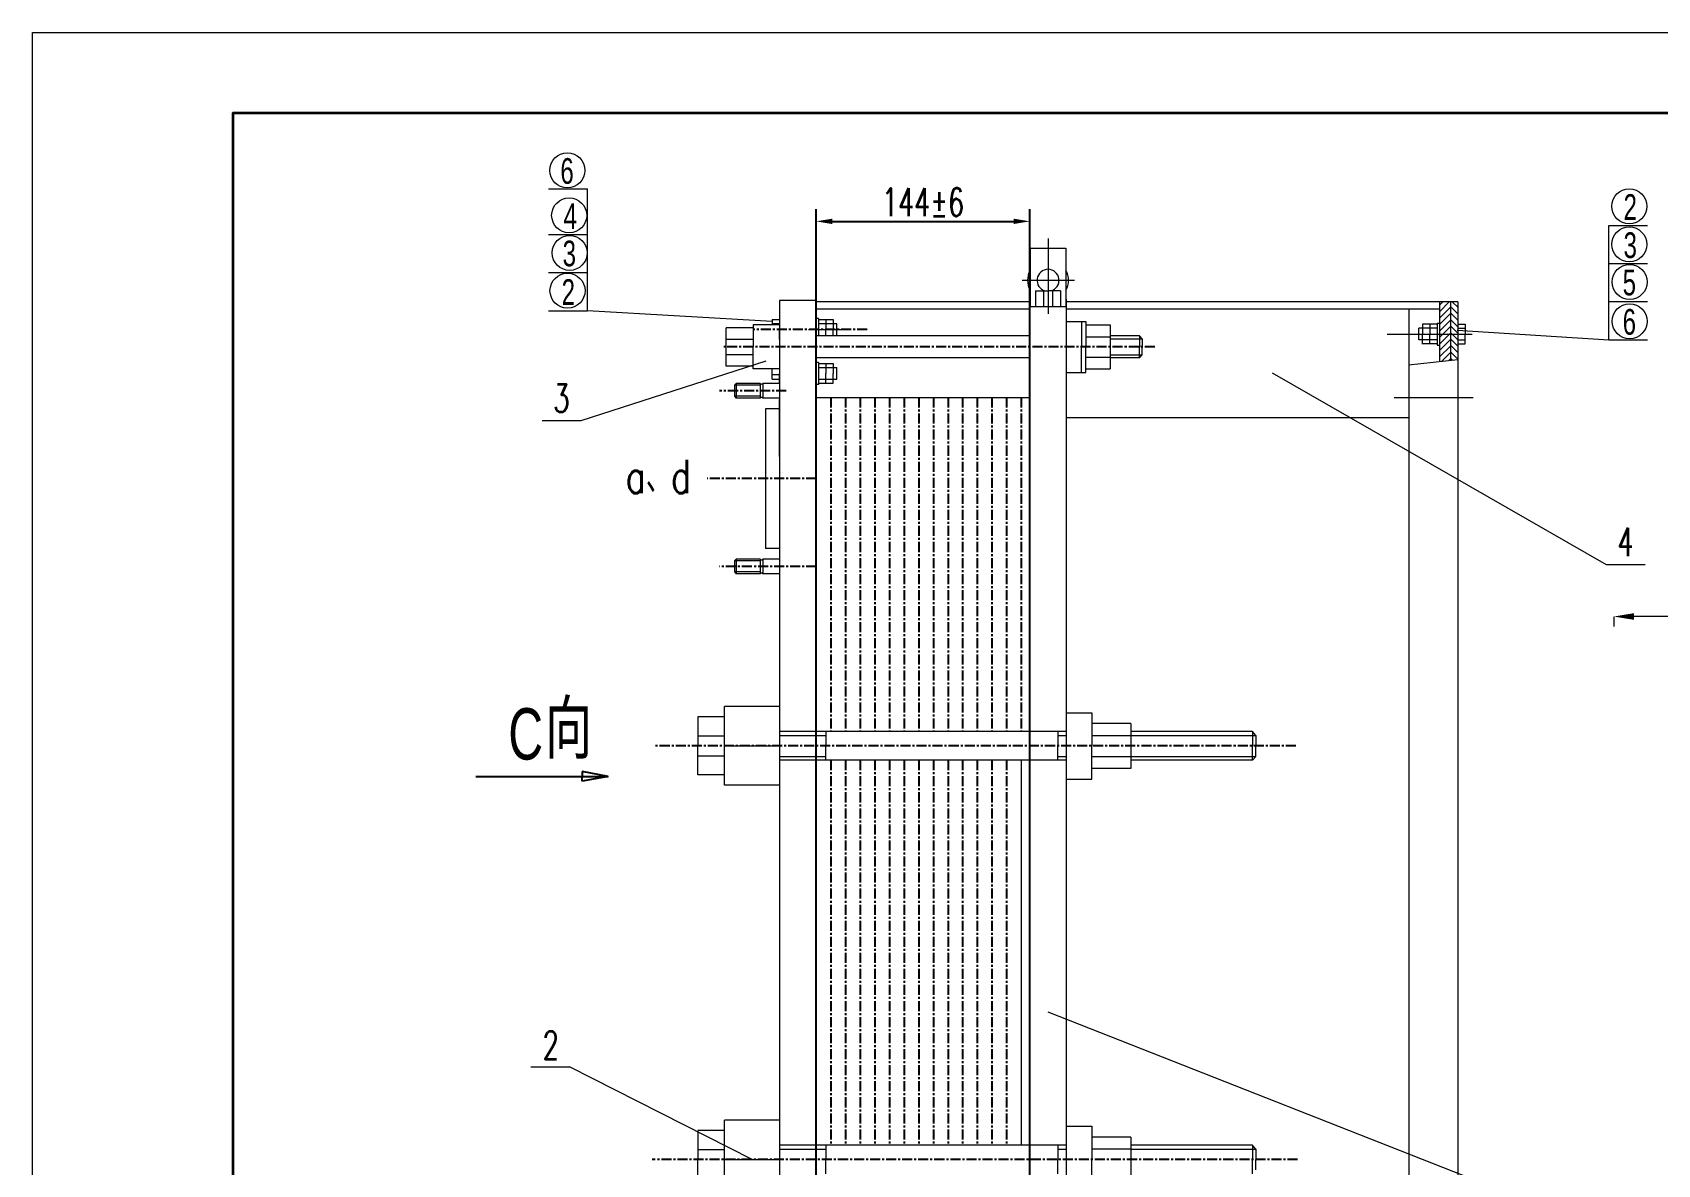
# Model space of a CAD drawing. Header units: millimetres. Extents: x 3165 to 3759, y 1184 to 1604.
# Drawn here: x 3165.2 to 3367.6, y 1462.6 to 1603.6 of the extents above; entities that cross this region are included whole.
import ezdxf

# ---------------------------------------------------------------- set-up
doc = ezdxf.new("R2010")
doc.units = ezdxf.units.MM
doc.linetypes.add('CENTER', pattern=[2, 1.25, -0.25, 0.25, -0.25])
doc.layers.get('DEFPOINTS').update_dxf_attribs({"lineweight": 18})
doc.layers.add('1', color=1, linetype='Continuous', lineweight=18, true_color=0xff0000)
doc.layers.add('2', color=2, linetype='Continuous', lineweight=18, true_color=0xffff00)
for name, color, linetype, lineweight in [('LAYER1', 1, 'Continuous', 25), ('LAYER2', 2, 'Continuous', 25), ('粗实线层', 7, 'Continuous', 35)]:
    doc.layers.add(name, color=color, linetype=linetype, lineweight=lineweight)
doc.styles.add('HZ', font='txt.shx', dxfattribs={"width": 0.67, "bigfont": 'hztxt.shx'})
doc.styles.get("Standard").update_dxf_attribs({"font": 'arial.ttf'})
doc.styles.add('STYLE1', font='txt.shx', dxfattribs={"width": 0.67, "bigfont": 'hztxt.shx'})
doc.styles.add('ZH', font='txt.shx', dxfattribs={"width": 0.75, "bigfont": 'hztxt.shx'})
doc.dimstyles.new('STANDARD$0', dxfattribs={"dimtxt": 3.5, "dimasz": 2.5, "dimexe": 1.25, "dimexo": 0.625, "dimtad": 1, "dimdec": 4, "dimdsep": 46, "dimtxsty": 'HZ', "dimcen": 2.5, "dimdle": 5, "dimadec": 0, "dimazin": 0, "dimtfac": 1, "dimtmove": 0, "dimatfit": 3, "dimfxl": 0, "dimtolj": 1, "dimlwd": -1, "dimlwe": -1, "dimarcsym": 0})

# ---------------------------------------------------------------- blocks, each defined once
blk = doc.blocks.new('*D52')
at = {"layer": '2', "color": 0, "transparency": 16777216}
for p, q in [((3362.19, 1530.86), (3362.19, 1529.63)), ((3399.38, 1530.88), (3364.69, 1530.88)), ((3401.88, 1530.86), (3401.88, 1529.63))]:
    blk.add_line(p, q, dxfattribs=at)
for points in [[(3364.69, 1531.3), (3364.69, 1530.47), (3362.19, 1530.88)], [(3399.38, 1531.3), (3399.38, 1530.47), (3401.88, 1530.88)]]:
    blk.add_solid(points, dxfattribs=at)
at = {"layer": 'DEFPOINTS', "color": 0, "transparency": 16777216}
for p in [(3362.19, 1531.48), (3362.19, 1530.88), (3401.88, 1531.48)]:
    blk.add_point(p, dxfattribs=at)
at = {"layer": '2', "color": 0, "transparency": 16777216, "insert": (3382.04, 1533.26), "char_height": 3.5, "attachment_point": 5, "style": 'HZ'}
blk.add_mtext('\\A1;1500', dxfattribs=at)

msp = doc.modelspace()

# ---------------------------------------------------------------- hatches: boundary and pattern name
at = {"layer": '2'}
h = msp.add_hatch(dxfattribs=at)
h.set_pattern_fill('ANSI31', color=256, scale=4.56, style=0)
h.set_pattern_definition([(45, (4391.8309, 899.99564), (-0.40305087, 0.40305087), [])])
h.paths.add_polyline_path([(3341.84, 1570.08), (3340.472, 1570.08), (3340.472, 1566.067), (3341.84, 1566.067)])
h.paths.add_polyline_path([(3341.84, 1566.067), (3340.472, 1566.067), (3340.472, 1562.637), (3341.84, 1562.784)])
h = msp.add_hatch(dxfattribs=at)
h.set_pattern_fill('ANSI31', color=256, scale=4.56, angle=90, style=0)
h.set_pattern_definition([(135, (4391.8309, 899.99564), (-0.40305087, -0.40305087), [])])
h.paths.add_polyline_path([(3342.752, 1570.08), (3341.84, 1570.08), (3341.84, 1566.067), (3342.752, 1566.067)])
h.paths.add_polyline_path([(3342.752, 1566.067), (3341.84, 1566.067), (3341.84, 1562.784), (3342.752, 1562.882)])

# ---------------------------------------------------------------- linework, layer by layer
at = {"color": 3, "linetype": 'CENTER'}
for p, q in [((3269.191, 1566.641), (3254.971, 1566.641)), ((3305.01, 1564.464), (3251.34, 1564.464)), ((3259.098, 1559.003), (3250.812, 1559.003)), ((3264.664, 1558.169), (3264.664, 1516.537)), ((3266.488, 1558.169), (3266.488, 1516.537)), ((3268.312, 1558.169), (3268.312, 1516.537)), ((3270.136, 1558.169), (3270.136, 1516.537)), ((3271.96, 1558.169), (3271.96, 1516.537)), ((3273.784, 1558.169), (3273.784, 1516.537)), ((3275.608, 1558.169), (3275.608, 1516.537)), ((3277.432, 1558.169), (3277.432, 1516.537)), ((3279.256, 1558.169), (3279.256, 1516.537)), ((3281.08, 1558.169), (3281.08, 1516.537)), ((3282.904, 1558.169), (3282.904, 1516.537)), ((3284.728, 1558.169), (3284.728, 1516.537)), ((3286.552, 1558.169), (3286.552, 1516.537)), ((3288.376, 1558.169), (3288.376, 1516.537)), ((3262.84, 1548.059), (3249.242, 1548.059)), ((3262.84, 1537.115), (3250.812, 1537.115)), ((3322.587, 1514.76), (3242.822, 1514.76)), ((3264.664, 1512.982), (3264.664, 1465.009)), ((3266.488, 1512.982), (3266.488, 1465.009)), ((3268.312, 1512.982), (3268.312, 1465.009)), ((3270.136, 1512.982), (3270.136, 1465.009)), ((3271.96, 1512.982), (3271.96, 1465.009)), ((3273.784, 1512.982), (3273.784, 1465.009)), ((3275.608, 1512.982), (3275.608, 1465.009)), ((3277.432, 1512.982), (3277.432, 1465.009)), ((3279.256, 1512.982), (3279.256, 1465.009)), ((3281.08, 1512.982), (3281.08, 1465.009)), ((3282.904, 1512.982), (3282.904, 1465.009)), ((3284.728, 1512.982), (3284.728, 1465.009)), ((3286.552, 1512.982), (3286.552, 1465.009)), ((3322.799, 1463.232), (3242.409, 1463.232))]:
    msp.add_line(p, q, dxfattribs=at)
at = {"layer": '1'}
for p, q in [((3289.479, 1576.787), (3289.479, 1569.491)), ((3289.479, 1576.787), (3293.948, 1576.787)), ((3293.948, 1576.787), (3293.948, 1569.491)), ((3290.157, 1571.452), (3290.157, 1569.491)), ((3290.157, 1571.452), (3291.714, 1571.452)), ((3291.152, 1571.452), (3291.152, 1569.491)), ((3293.271, 1571.452), (3291.714, 1571.452)), ((3292.275, 1571.452), (3292.275, 1569.491)), ((3293.271, 1571.452), (3293.271, 1569.491)), ((3262.84, 1570.262), (3258.28, 1570.262)), ((3258.28, 1570.262), (3258.28, 1558.091)), ((3262.84, 1570.262), (3262.84, 1563.095)), ((3289.434, 1570.08), (3262.84, 1570.08)), ((3289.434, 1569.168), (3262.84, 1569.168)), ((3289.434, 1570.403), (3289.479, 1570.403)), ((3289.434, 1570.403), (3289.434, 1563.095)), ((3289.479, 1569.491), (3293.948, 1569.491)), ((3293.948, 1570.403), (3293.994, 1570.403)), ((3293.994, 1570.403), (3293.994, 1409.435)), ((3342.752, 1570.08), (3293.994, 1570.08)), ((3340.472, 1569.168), (3293.994, 1569.168)), ((3336.641, 1569.168), (3336.641, 1424.636)), ((3340.472, 1570.08), (3340.472, 1562.637)), ((3341.84, 1570.08), (3341.84, 1562.784)), ((3342.752, 1570.08), (3342.752, 1416.887)), ((3254.971, 1566.868), (3251.617, 1566.868)), ((3251.617, 1562.059), (3251.617, 1566.868)), ((3254.971, 1567.201), (3254.971, 1564.464)), ((3258.28, 1567.201), (3254.971, 1567.201)), ((3257.368, 1567.873), (3257.368, 1567.201)), ((3258.28, 1567.873), (3258.28, 1566.641)), ((3258.28, 1567.201), (3258.28, 1561.726)), ((3262.84, 1568.009), (3262.84, 1565.832)), ((3293.994, 1567.652), (3296.442, 1567.652)), ((3293.994, 1567.652), (3293.994, 1561.275)), ((3295.88, 1567.652), (3295.88, 1564.464)), ((3296.442, 1567.652), (3296.442, 1564.464)), ((3296.442, 1567.201), (3298.276, 1567.201)), ((3298.276, 1567.201), (3299.464, 1567.201)), ((3299.464, 1567.201), (3299.464, 1561.726)), ((3343.664, 1567.298), (3343.664, 1566.067)), ((3251.617, 1565.418), (3254.971, 1565.418)), ((3258.28, 1565.41), (3258.28, 1566.641)), ((3273.766, 1565.832), (3262.84, 1565.832)), ((3289.434, 1565.832), (3272.237, 1565.832)), ((3296.442, 1565.745), (3299.464, 1565.745)), ((3303.111, 1565.832), (3299.464, 1565.832)), ((3303.111, 1565.832), (3303.111, 1564.464)), ((3303.423, 1565.463), (3303.111, 1565.832)), ((3303.423, 1565.463), (3303.423, 1564.464)), ((3343.664, 1564.836), (3343.664, 1566.067)), ((3251.617, 1563.509), (3254.971, 1563.509)), ((3254.971, 1561.726), (3254.971, 1564.464)), ((3254.971, 1561.726), (3254.971, 1564.464)), ((3273.766, 1563.095), (3262.84, 1563.095)), ((3262.84, 1563.095), (3262.84, 1516.537)), ((3289.434, 1563.095), (3272.237, 1563.095)), ((3289.434, 1563.095), (3289.434, 1516.537)), ((3295.88, 1561.275), (3295.88, 1564.464)), ((3296.442, 1561.275), (3296.442, 1564.464)), ((3296.442, 1563.182), (3299.464, 1563.182)), ((3303.111, 1563.095), (3299.464, 1563.095)), ((3303.111, 1563.095), (3303.111, 1564.464)), ((3303.423, 1563.464), (3303.111, 1563.095)), ((3303.423, 1563.464), (3303.423, 1564.464)), ((3254.971, 1562.059), (3251.617, 1562.059)), ((3258.28, 1561.726), (3254.971, 1561.726)), ((3257.368, 1560.44), (3257.368, 1561.726)), ((3257.368, 1561.031), (3258.28, 1561.031)), ((3258.28, 1562.401), (3258.28, 1561.169)), ((3258.28, 1559.938), (3258.28, 1561.169)), ((3262.84, 1562.537), (3262.84, 1559.801)), ((3293.994, 1561.275), (3296.442, 1561.275)), ((3296.442, 1561.726), (3298.276, 1561.726)), ((3298.276, 1561.726), (3299.464, 1561.726)), ((3252.879, 1559.915), (3252.651, 1559.687)), ((3252.651, 1559.687), (3252.651, 1558.319)), ((3252.879, 1559.915), (3252.879, 1558.091)), ((3255.847, 1559.915), (3252.879, 1559.915)), ((3255.843, 1559.915), (3255.843, 1558.091)), ((3255.847, 1559.915), (3255.843, 1559.915)), ((3256.185, 1559.915), (3256.185, 1558.091)), ((3258.28, 1559.915), (3256.185, 1559.915)), ((3252.651, 1558.319), (3252.879, 1558.091)), ((3255.847, 1558.091), (3252.879, 1558.091)), ((3255.847, 1558.091), (3255.843, 1558.091)), ((3255.847, 1558.091), (3255.843, 1558.091)), ((3258.28, 1558.091), (3256.185, 1558.091)), ((3258.28, 1556.754), (3256.52, 1556.754)), ((3256.52, 1556.754), (3256.52, 1539.364)), ((3258.28, 1558.091), (3258.28, 1404.875)), ((3262.84, 1558.169), (3289.434, 1558.169)), ((3336.641, 1555.629), (3293.994, 1555.629)), ((3258.28, 1539.364), (3256.52, 1539.364)), ((3252.879, 1538.027), (3252.651, 1537.799)), ((3252.651, 1537.799), (3252.651, 1536.431)), ((3252.651, 1536.431), (3252.879, 1536.203)), ((3255.847, 1538.027), (3252.879, 1538.027)), ((3252.879, 1538.027), (3252.879, 1536.203)), ((3255.847, 1538.027), (3255.843, 1538.027)), ((3255.843, 1538.027), (3255.843, 1536.203)), ((3258.28, 1538.027), (3256.185, 1538.027)), ((3256.185, 1538.027), (3256.185, 1536.203)), ((3255.847, 1536.203), (3252.879, 1536.203)), ((3255.847, 1536.203), (3255.843, 1536.203)), ((3255.847, 1536.203), (3255.843, 1536.203)), ((3258.28, 1536.203), (3256.185, 1536.203)), ((3258.28, 1519.657), (3251.43, 1519.657)), ((3251.43, 1509.863), (3251.43, 1519.657)), ((3293.994, 1518.9), (3297.173, 1518.9)), ((3297.173, 1518.9), (3297.173, 1514.76)), ((3293.994, 1516.537), (3258.28, 1516.537)), ((3264.017, 1516.537), (3264.017, 1514.76)), ((3292.934, 1516.537), (3292.934, 1514.76)), ((3302.027, 1517.567), (3297.173, 1517.567)), ((3297.173, 1517.567), (3297.173, 1514.76)), ((3302.027, 1517.567), (3302.027, 1511.952)), ((3317.193, 1516.537), (3302.027, 1516.537)), ((3317.193, 1516.537), (3317.193, 1514.76)), ((3317.598, 1516.058), (3317.193, 1516.537)), ((3251.43, 1514.76), (3258.28, 1514.76)), ((3264.017, 1512.982), (3264.017, 1514.76)), ((3292.934, 1512.982), (3292.934, 1514.76)), ((3297.173, 1516.079), (3302.027, 1516.079)), ((3297.173, 1511.952), (3297.173, 1514.76)), ((3297.173, 1510.619), (3297.173, 1514.76)), ((3317.193, 1512.982), (3317.193, 1514.76)), ((3317.598, 1516.058), (3317.598, 1514.76)), ((3317.598, 1513.461), (3317.598, 1514.76)), ((3293.994, 1512.982), (3258.28, 1512.982)), ((3262.84, 1512.982), (3262.84, 1465.009)), ((3289.434, 1512.982), (3289.434, 1465.009)), ((3297.173, 1513.44), (3302.027, 1513.44)), ((3317.193, 1512.982), (3302.027, 1512.982)), ((3317.598, 1513.461), (3317.193, 1512.982)), ((3293.994, 1510.619), (3297.173, 1510.619)), ((3302.027, 1511.952), (3297.173, 1511.952)), ((3258.28, 1509.863), (3251.43, 1509.863)), ((3251.43, 1458.335), (3251.43, 1468.129)), ((3258.28, 1468.129), (3251.43, 1468.129)), ((3293.994, 1467.372), (3297.173, 1467.372)), ((3297.173, 1467.372), (3297.173, 1463.232)), ((3297.173, 1466.039), (3297.173, 1463.232)), ((3302.027, 1466.039), (3297.173, 1466.039)), ((3302.027, 1466.039), (3302.027, 1460.424)), ((3293.994, 1465.009), (3258.28, 1465.009)), ((3264.017, 1465.009), (3264.017, 1463.232)), ((3292.934, 1465.009), (3292.934, 1463.232)), ((3297.173, 1464.551), (3302.027, 1464.551)), ((3317.193, 1465.009), (3302.027, 1465.009)), ((3317.598, 1464.53), (3317.193, 1465.009)), ((3317.193, 1465.009), (3317.193, 1463.232)), ((3317.598, 1464.53), (3317.598, 1463.232)), ((3251.43, 1463.232), (3258.28, 1463.232)), ((3264.017, 1461.454), (3264.017, 1463.232)), ((3292.934, 1461.454), (3292.934, 1463.232)), ((3297.173, 1459.091), (3297.173, 1463.232)), ((3297.173, 1460.424), (3297.173, 1463.232)), ((3317.193, 1461.454), (3317.193, 1463.232)), ((3317.598, 1461.933), (3317.598, 1463.232))]:
    msp.add_line(p, q, dxfattribs=at)
at = {"layer": '1', "color": 1}
for p, q in [((3257.368, 1567.873), (3258.28, 1567.873)), ((3257.368, 1567.371), (3258.28, 1567.371)), ((3263.114, 1568.009), (3262.84, 1568.009)), ((3263.114, 1568.009), (3263.114, 1565.832)), ((3263.114, 1567.871), (3264.962, 1567.871)), ((3263.129, 1567.37), (3264.497, 1567.37)), ((3264.041, 1567.871), (3264.041, 1566.64)), ((3264.05, 1567.368), (3265.418, 1567.368)), ((3264.962, 1567.871), (3264.962, 1566.63)), ((3265.418, 1565.909), (3265.418, 1567.368)), ((3339.262, 1566.793), (3337.894, 1566.793)), ((3337.894, 1565.334), (3337.894, 1566.793)), ((3340.198, 1567.297), (3338.343, 1567.297)), ((3338.35, 1567.287), (3338.35, 1566.055)), ((3340.183, 1566.795), (3338.815, 1566.795)), ((3339.271, 1567.297), (3339.271, 1566.066)), ((3340.198, 1567.435), (3340.198, 1564.699)), ((3340.198, 1567.435), (3340.472, 1567.435)), ((3342.752, 1567.298), (3343.664, 1567.298)), ((3342.752, 1566.797), (3343.664, 1566.797)), ((3263.129, 1565.911), (3264.497, 1565.911)), ((3264.041, 1565.832), (3264.041, 1566.64)), ((3264.05, 1565.909), (3265.418, 1565.909)), ((3264.962, 1565.832), (3264.962, 1566.63)), ((3339.262, 1565.334), (3337.894, 1565.334)), ((3338.35, 1564.824), (3338.35, 1566.055)), ((3340.198, 1564.834), (3338.35, 1564.834)), ((3340.183, 1565.336), (3338.815, 1565.336)), ((3339.271, 1564.834), (3339.271, 1566.066)), ((3340.198, 1564.699), (3340.472, 1564.699)), ((3342.752, 1565.337), (3343.664, 1565.337)), ((3342.752, 1564.836), (3343.664, 1564.836)), ((3263.114, 1562.537), (3262.84, 1562.537)), ((3263.114, 1562.537), (3263.114, 1559.801)), ((3263.114, 1562.399), (3264.962, 1562.399)), ((3263.129, 1561.898), (3264.497, 1561.898)), ((3264.041, 1562.399), (3264.041, 1561.168)), ((3264.041, 1559.937), (3264.041, 1561.168)), ((3264.05, 1561.896), (3265.418, 1561.896)), ((3264.962, 1562.399), (3264.962, 1561.158)), ((3264.962, 1559.937), (3264.962, 1561.158)), ((3265.418, 1560.437), (3265.418, 1561.896)), ((3257.368, 1560.44), (3258.28, 1560.44)), ((3257.368, 1559.938), (3258.28, 1559.938)), ((3263.114, 1559.801), (3262.84, 1559.801)), ((3263.114, 1559.937), (3264.962, 1559.937)), ((3263.129, 1560.439), (3264.497, 1560.439)), ((3264.05, 1560.437), (3265.418, 1560.437))]:
    msp.add_line(p, q, dxfattribs=at)
at = {"layer": '1', "color": 1, "lineweight": 0}
for p, q in [((3262.84, 1559.003), (3262.84, 1551.571)), ((3258.28, 1550.812), (3258.28, 1557.917))]:
    msp.add_line(p, q, dxfattribs=at)
at = {"layer": '1', "linetype": 'Continuous'}
for p, q in [((3251.43, 1518.376), (3248.076, 1518.376)), ((3248.076, 1518.376), (3248.076, 1514.76)), ((3248.076, 1515.997), (3251.43, 1515.997)), ((3248.076, 1511.143), (3248.076, 1514.76)), ((3248.076, 1513.522), (3251.43, 1513.522)), ((3288.376, 1512.982), (3288.376, 1465.009)), ((3251.43, 1511.143), (3248.076, 1511.143)), ((3248.076, 1466.848), (3248.076, 1463.232)), ((3251.43, 1466.848), (3248.076, 1466.848)), ((3248.076, 1464.469), (3251.43, 1464.469)), ((3248.076, 1459.615), (3248.076, 1463.232))]:
    msp.add_line(p, q, dxfattribs=at)
at = {"layer": '1'}
for centre, radius, start, end in [((3291.714, 1572.774), 2.554, 151.04498, 208.95502), ((3291.714, 1572.774), 1.368, 284.83511, 255.16489), ((3291.714, 1572.774), 2.554, 331.04498, 28.95502), ((3256.016, 1560.041), 0.211, 216.65906, 323.34094), ((3256.016, 1557.965), 0.211, 36.65906, 143.34094), ((3256.016, 1538.153), 0.211, 216.65906, 323.34094), ((3256.016, 1536.077), 0.211, 36.65906, 143.34094)]:
    msp.add_arc(centre, radius, start, end, dxfattribs=at)
at = {"layer": '2', "ltscale": 0.5}
for p, q in [((3229.507, 1584.159), (3234.343, 1584.159)), ((3234.343, 1568.98), (3234.343, 1584.159)), ((3361.549, 1565.365), (3361.549, 1579.615)), ((3361.549, 1579.615), (3366.384, 1579.615)), ((3229.507, 1578.48), (3234.343, 1578.48)), ((3361.549, 1574.865), (3366.384, 1574.865)), ((3229.507, 1573.73), (3234.343, 1573.73)), ((3229.507, 1568.98), (3234.343, 1568.98)), ((3361.549, 1570.115), (3366.384, 1570.115)), ((3361.549, 1565.365), (3366.384, 1565.365))]:
    msp.add_line(p, q, dxfattribs=at)
at = {"layer": '2'}
for p, q in [((3291.714, 1577.964), (3291.714, 1569.491)), ((3262.84, 1570.262), (3262.84, 1575.246)), ((3288.513, 1572.774), (3294.992, 1572.774)), ((3291.714, 1572.164), (3291.714, 1568.579)), ((3257.368, 1567.647), (3234.343, 1568.98)), ((3299.464, 1565.463), (3303.423, 1565.463)), ((3342.688, 1566.547), (3361.549, 1565.365)), ((3233.548, 1555.292), (3256.592, 1562.747)), ((3299.464, 1563.464), (3303.423, 1563.464)), ((3336.597, 1562.22), (3342.752, 1562.882)), ((3319.613, 1561.228), (3361.242, 1537.377)), ((3255.843, 1559.687), (3252.651, 1559.687)), ((3255.843, 1558.319), (3252.651, 1558.319)), ((3334.844, 1558.153), (3344.652, 1558.153)), ((3228.713, 1555.292), (3233.548, 1555.292)), ((3255.843, 1537.799), (3252.651, 1537.799)), ((3255.843, 1536.431), (3252.651, 1536.431)), ((3361.242, 1537.377), (3366.078, 1537.377)), ((3258.28, 1516.058), (3264.017, 1516.058)), ((3292.934, 1516.058), (3293.994, 1516.058)), ((3300.915, 1516.058), (3317.598, 1516.058)), ((3258.28, 1513.461), (3264.017, 1513.461)), ((3292.934, 1513.461), (3293.994, 1513.461)), ((3302.027, 1513.461), (3317.598, 1513.461)), ((3291.707, 1481.633), (3360.878, 1454.415)), ((3227.293, 1474.793), (3232.128, 1474.793)), ((3254.855, 1463.232), (3232.128, 1474.793)), ((3258.28, 1464.53), (3264.017, 1464.53)), ((3292.934, 1464.53), (3293.994, 1464.53)), ((3302.027, 1464.53), (3317.598, 1464.53))]:
    msp.add_line(p, q, dxfattribs=at)
at = {"layer": '2', "color": 3}
for p, q in [((3261.872, 1566.641), (3266.104, 1566.641)), ((3333.972, 1566.067), (3344.545, 1566.067))]:
    msp.add_line(p, q, dxfattribs=at)
at = {"layer": '2', "ltscale": 0.5}
msp.add_lwpolyline([(3165.217, 1603.641), (3759.217, 1603.641), (3759.217, 1183.641), (3165.217, 1183.641)], close=True, dxfattribs=at)
for centre in [(3231.833, 1586.467), (3232.067, 1580.855), (3364.108, 1581.989), (3364.108, 1577.239), (3232.114, 1576.188), (3231.859, 1571.466), (3364.155, 1572.572), (3364.155, 1567.673)]:
    msp.add_circle(centre, 2.182, dxfattribs=at)
at = {"layer": 'LAYER1', "ltscale": 0.25}
for p, q in [((3220.43, 1510.971), (3236.942, 1510.971)), ((3236.942, 1510.971), (3233.667, 1511.59)), ((3233.667, 1511.59), (3233.667, 1510.971)), ((3233.667, 1510.352), (3233.667, 1510.971)), ((3236.942, 1510.971), (3233.667, 1510.352))]:
    msp.add_line(p, q, dxfattribs=at)
at = {"layer": 'LAYER2'}
for p, q in [((3262.84, 1405.5), (3262.84, 1581.614)), ((3289.434, 1410.06), (3289.434, 1581.614)), ((3264.84, 1580.114), (3287.434, 1580.114))]:
    msp.add_line(p, q, dxfattribs=at)
for points in [[(3264.84, 1580.447), (3264.84, 1579.78), (3262.84, 1580.114)], [(3287.434, 1580.447), (3287.434, 1579.78), (3289.434, 1580.114)]]:
    msp.add_solid(points, dxfattribs=at)
at = {"layer": '粗实线层'}
msp.add_lwpolyline([(3749.217, 1193.641), (3190.217, 1193.641), (3190.217, 1593.641), (3749.217, 1593.641)], close=True, dxfattribs=at)

# ---------------------------------------------------------------- texts
at = {"layer": '2', "ltscale": 0.5, "width": 0.67}
for s, height, p in [('6', 3.2, (3230.971, 1584.79)), ('2', 3.2, (3363.404, 1580.296)), ('4', 3.2, (3231.363, 1579.161)), ('3', 3.2, (3231.252, 1574.511)), ('3', 3.2, (3363.404, 1575.546)), ('2', 3.2, (3231.13, 1569.703)), ('5', 3.2, (3363.293, 1570.895)), ('6', 3.2, (3363.293, 1565.995)), ('向', 6.4, (3229.068, 1513.853)), ('C', 6.4, (3224.486, 1513.06))]:
    msp.add_text(s, height=height, dxfattribs=at).set_placement(p)
at = {"layer": '2', "width": 0.67}
for s, style, p in [('3', 'HZ', (3230.094, 1556.335)), ('4', 'STYLE1', (3362.623, 1538.42)), ('2', 'STYLE1', (3228.764, 1475.733))]:
    msp.add_text(s, height=3.5, dxfattribs=dict(at, style=style)).set_placement(p)
at = {"layer": '2', "linetype": 'Continuous', "style": 'ZH', "width": 0.75}
msp.add_text('a、d', height=4.1472, dxfattribs=at).set_placement((3239.096, 1546.247))
at = {"layer": 'LAYER2', "insert": (3276.137, 1582.489), "char_height": 3.5, "attachment_point": 5, "style": 'HZ'}
msp.add_mtext('144%%p6', dxfattribs=at)

# ---------------------------------------------------------------- dimensions: what is measured, and where the dimension line sits
at = {"layer": '2'}
dim = msp.add_linear_dim(base=(3362.194, 1530.883), p1=(3401.882, 1531.483), p2=(3362.194, 1531.483), angle=180, text='1500', dimstyle='STANDARD$0', override={"dimdec": 2, "dimsah": 1, "dimatfit": 0}, dxfattribs=at)
dim.commit()
dim.dimension.update_dxf_attribs({"geometry": '*D52', "text_midpoint": (3382.038, 1533.258)})

doc.saveas('drawing.dxf')
